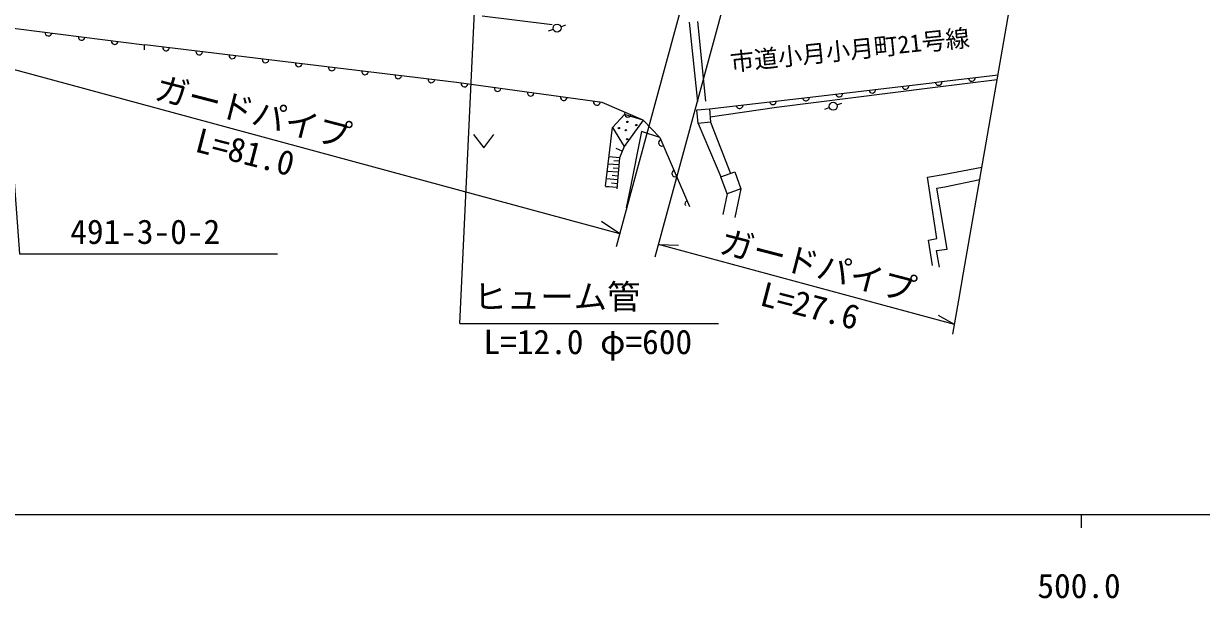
# Model space of a CAD drawing. Units: millimetres, scale not verified. Extents: x 40000 to 680001, y 20000 to 380001.
# Drawn here: x 488849 to 577008, y 198715 to 241778 of the extents above; entities that cross this region are included whole.
import ezdxf
from ezdxf.enums import TextEntityAlignment as Align

# ---------------------------------------------------------------- set-up
doc = ezdxf.new("R2010")
doc.units = ezdxf.units.MM
doc.header["$LTSCALE"] = 1000
doc.linetypes.add('DASHED', pattern=[7.5, 6, -1.5])
for name, color, linetype, lineweight in [('M-BGD', 7, 'Continuous', 13), ('M-BMK-SRVR', 3, 'Continuous', 13), ('M-STR-HTXT', 7, 'Continuous', 13), ('M-TTL-BAND', 7, 'Continuous', 25)]:
    doc.layers.add(name, color=color, linetype=linetype, lineweight=lineweight)
doc.styles.add('ＭＳ ゴシック', font='')
doc.styles.get('ＭＳ ゴシック').set_extended_font_data('MS Gothic')

msp = doc.modelspace()

# ---------------------------------------------------------------- linework, layer by layer
at = {"layer": 'M-BGD'}
for p, q in [((559198, 223101), (566852, 267024)), ((539323, 247609), (534313, 229134)), ((478580, 242645), (497893, 240180)), ((528423, 241687), (523170, 242330)), ((529059, 241542), (529435, 241678)), ((528495, 241336), (528119, 241200)), ((497898, 239806), (497893, 240180)), ((548137, 236324), (556839, 237342)), ((556839, 237342), (557354, 237402)), ((561717, 237558), (556887, 236950)), ((557354, 237402), (561785, 237947)), ((540184, 235399), (548137, 236324)), ((556887, 236950), (545200, 235479)), ((539250, 235318), (540184, 235399)), ((540184, 235399), (540273, 234383)), ((545200, 235479), (540241, 234756)), ((549163, 235482), (548787, 235345)), ((549727, 235687), (550103, 235824)), ((535230, 234528), (533798, 232569)), ((535230, 234528), (533837, 234960)), ((535230, 234528), (536466, 233232)), ((539339, 234301), (539250, 235318)), ((532939, 233989), (533798, 232569)), ((535105, 233691), (534197, 229162)), ((536466, 233232), (535105, 233691)), ((540273, 234383), (539339, 234301)), ((522537, 233468), (523287, 232468)), ((523287, 232468), (524037, 233468)), ((536466, 233232), (538683, 228074)), ((533653, 232225), (533211, 232412)), ((533798, 232569), (533442, 231728)), ((533396, 231188), (532605, 231256)), ((533442, 231728), (532671, 231794)), ((533419, 231458), (533029, 231492)), ((533442, 231728), (533242, 229393)), ((557681, 230482), (560578, 231020)), ((533300, 230067), (532469, 230138)), ((533349, 230635), (532538, 230704)), ((533324, 230351), (532914, 230386)), ((533372, 230911), (532972, 230946)), ((541045, 230287), (542081, 230664)), ((541507, 229016), (541045, 230287)), ((542081, 230664), (542544, 229393)), ((556506, 230264), (557681, 230482)), ((557200, 225679), (556506, 230264)), ((532649, 229537), (532398, 229559)), ((533250, 229485), (532649, 229537)), ((533275, 229776), (532854, 229812)), ((542544, 229393), (541507, 229016)), ((557203, 229437), (557795, 229557)), ((557966, 224869), (557203, 229437)), ((557795, 229557), (560416, 230091)), ((534197, 229162), (533961, 227980)), ((556584, 225542), (557200, 225679)), ((556885, 223662), (556584, 225542)), ((557182, 224768), (557966, 224869)), ((557407, 223535), (557182, 224768))]:
    msp.add_line(p, q, dxfattribs=at)
at = {"layer": 'M-BGD', "linetype": 'DASHED'}
for p, q in [((538669, 241884), (539363, 235327)), ((539291, 241938), (539945, 235378)), ((533837, 234960), (532939, 233989)), ((532403, 229597), (532939, 233989)), ((539339, 234301), (541045, 230287)), ((540273, 234383), (541762, 230548)), ((542544, 229393), (542096, 227247)), ((541507, 229016), (541187, 227467))]:
    msp.add_line(p, q, dxfattribs=at)
at = {"layer": 'M-BGD'}
for points in [[(484924, 273244), (488545, 224532), (507855, 224532)], [(535230, 234528), (532156, 235853), (521259, 237370), (497916, 240177)]]:
    msp.add_lwpolyline(points, dxfattribs=at)
for centre, radius in [((528777, 241439), 300), ((549445, 235584), 300), ((533409, 233953), 50), ((533926, 233789), 50), ((534039, 234405), 50), ((534708, 234171), 50), ((534026, 233128), 50)]:
    msp.add_circle(centre, radius, dxfattribs=at)
for centre, start, end in [((490716, 241096), 172.72589, 352.72589), ((493196, 240779), 172.72589, 352.72589), ((495676, 240462), 172.72589, 352.72589), ((499515, 239985), 173.14349, 353.14349), ((501997, 239686), 173.14349, 353.14349), ((504479, 239388), 173.14349, 353.14349), ((506961, 239089), 173.14349, 353.14349), ((509443, 238791), 173.14349, 353.14349), ((511925, 238492), 173.14349, 353.14349), ((514408, 238194), 173.14349, 353.14349), ((516890, 237896), 173.14349, 353.14349), ((519372, 237597), 173.14349, 353.14349), ((521853, 237288), 172.07619, 352.07619), ((557342, 237401), 186.67344, 6.98855), ((559823, 237706), 187.00383, 7.00383), ((524329, 236943), 172.07619, 352.07619), ((526805, 236598), 172.07619, 352.07619), ((529281, 236254), 172.07619, 352.07619), ((547410, 236239), 186.63204, 6.63204), ((549893, 236529), 186.67346, 6.67346), ((552376, 236820), 186.67346, 6.67346), ((554859, 237110), 186.67346, 6.67346), ((531757, 235909), 172.07619, 352.07619), ((542443, 235662), 186.63204, 6.63204), ((544926, 235951), 186.63204, 6.63204), ((534082, 235023), 156.67075, 336.67075), ((536629, 232855), 113.25815, 293.25815), ((537616, 230558), 113.25815, 293.25815), ((538603, 228261), 113.25815, 206.93021)]:
    msp.add_arc(centre, 250, start, end, dxfattribs=at)
at = {"layer": 'M-STR-HTXT'}
for p, q in [((521506, 219315), (523943, 271868)), ((541944, 245802), (536104, 224269)), ((533468, 226020), (479723, 240595)), ((534313, 229134), (533207, 225055)), ((533468, 226020), (532094, 226958)), ((558523, 219225), (536366, 225234)), ((536366, 225234), (537876, 225174)), ((558840, 221046), (559198, 223101)), ((558397, 218505), (558840, 221046)), ((558523, 219225), (557338, 219918)), ((521506, 219315), (540852, 219315))]:
    msp.add_line(p, q, dxfattribs=at)
at = {"layer": 'M-TTL-BAND'}
for p, q in [((40000, 205000), (579001, 205000)), ((568001, 205000), (568001, 204000))]:
    msp.add_line(p, q, dxfattribs=at)

# ---------------------------------------------------------------- texts
at = {"layer": 'M-BGD', "style": 'ＭＳ ゴシック'}
msp.add_text('市道小月小月町21号線', height=1320, rotation=5.964, dxfattribs=at).set_placement((550622, 240459), align=Align.TOP_CENTER)
at = {"layer": 'M-BMK-SRVR', "style": 'ＭＳ ゴシック'}
msp.add_text('491-3-0-2', height=1833, dxfattribs=at).set_placement((497955, 224719), align=Align.BOTTOM_CENTER)
at = {"layer": 'M-STR-HTXT', "style": 'ＭＳ ゴシック'}
for s, p in [('ガードパイプ', (498411, 235621)), ('L=81.0', (501449, 231677)), ('ガードパイプ', (540690, 224107)), ('L=27.6', (543728, 220162))]:
    msp.add_text(s, height=1833, rotation=345.5, dxfattribs=at).set_placement(p, align=Align.BOTTOM_LEFT)
msp.add_text('ヒューム管', height=1833, dxfattribs=at).set_placement((522520, 219856), align=Align.BOTTOM_LEFT)
msp.add_text('L=12.0 φ=600', height=1833, dxfattribs=at).set_placement((531080, 216467), align=Align.BOTTOM_CENTER)
at = {"layer": 'M-TTL-BAND', "style": 'ＭＳ ゴシック'}
msp.add_text('500.0', height=1833, dxfattribs=at).set_placement((567845, 198195), align=Align.BOTTOM_CENTER)

doc.saveas('drawing.dxf')
